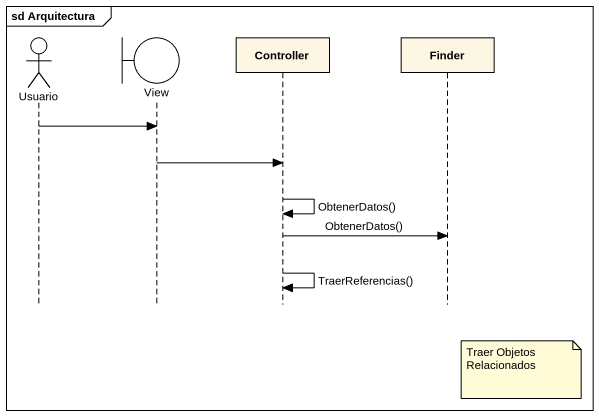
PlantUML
@startuml
mainframe sd Arquitectura
hide footbox
actor Usuario
boundary View
participant Controller
participant Finder

Usuario -> View
View -> Controller
Controller -> Controller : ObtenerDatos()
Controller -> Finder : ObtenerDatos()
Controller -> Controller : TraerReferencias()
note right of Finder : Traer Objetos Relacionados
@enduml
